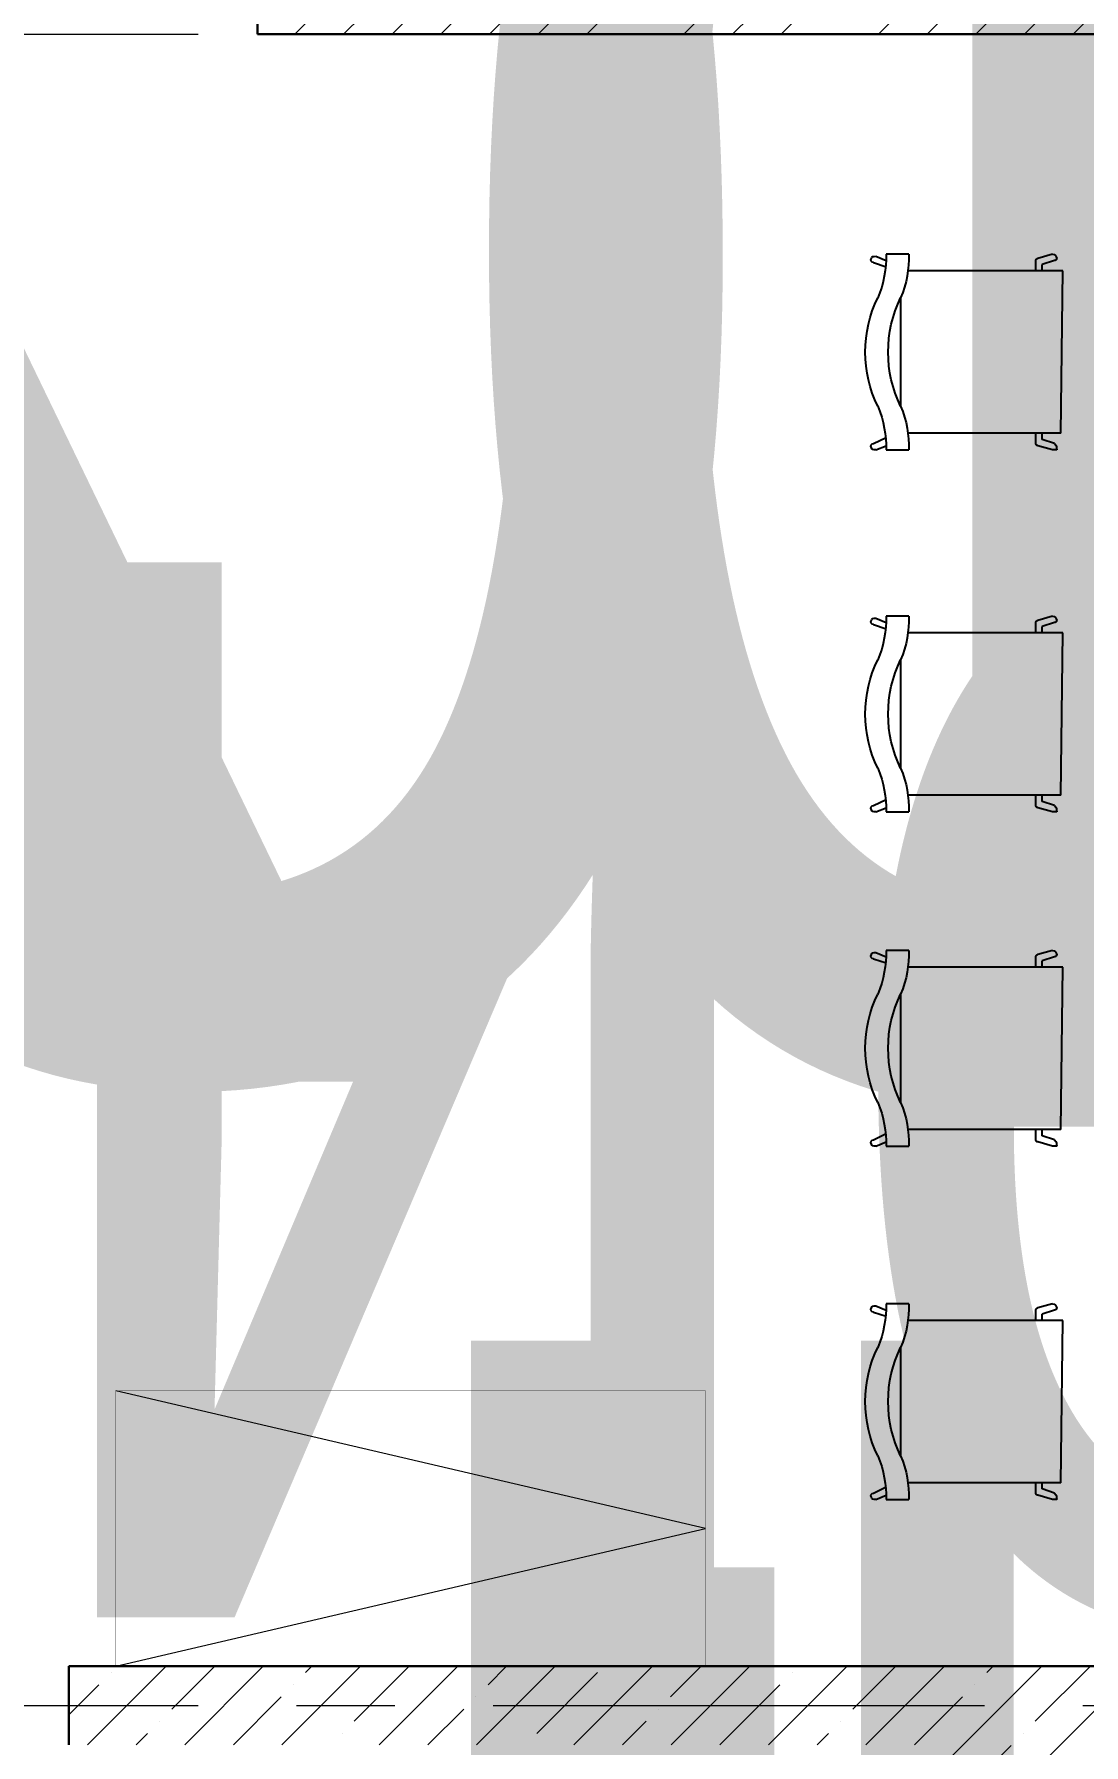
# Model space of a CAD drawing. Header units: millimetres. Extents: x -13407 to 115150, y -83292 to 109271.
# Drawn here: x 36269 to 38939, y 11440 to 15790 of the extents above; entities that cross this region are included whole.
import ezdxf
from ezdxf.enums import TextEntityAlignment as Align

# ---------------------------------------------------------------- set-up
doc = ezdxf.new("R2018")
doc.units = ezdxf.units.MM
doc.linetypes.add('CENTER', pattern=[2, 1.25, -0.25, 0.25, -0.25])
doc.layers.get('Defpoints').update_dxf_attribs({"color": 6})
for name, color, linetype, lineweight in [('АР_Маркер экспликации', 239, 'Continuous', 13), ('АР_Номер помещения', 1, 'Continuous', 25), ('АР_Оси', 193, 'Continuous', 9), ('АР_Помещения_площадь', 19, 'Continuous', 9), ('АР_Сущ Несущая стена', 202, 'Continuous', 30), ('АР_Штриховка монолит', 250, 'Continuous', 9), ('ТХ_мебель передв', 250, 'Continuous', 13)]:
    doc.layers.add(name, color=color, linetype=linetype, lineweight=lineweight)
doc.layers.add('АР_Названия помещений', color=124, linetype='Continuous', lineweight=5, plot=False)
doc.layers.add('ТХ_подиум скрыть', color=7, linetype='Continuous')
doc.styles.add('ISOCPEUR', font='isocpeur.ttf', dxfattribs={"width": 0.7})
doc.styles.get("Standard").update_dxf_attribs({"font": 'arial.ttf'})

# ---------------------------------------------------------------- blocks, each defined once
blk = doc.blocks.new('*U254')
at = {"layer": 'Defpoints', "color": 7, "style": 'ISOCPEUR', "width": 0.7}
blk.add_attdef('ПЛОЩАДЬ_ПОМЕЩЕНИЯ', text='', height=200, dxfattribs=at).set_placement((-15338.2, 559.2), align=Align.MIDDLE_RIGHT)
at = {"layer": 'Defpoints', "color": 7, "style": 'ISOCPEUR', "width": 0.7, "flags": 1}
blk.add_attdef('КАТЕГОРИЯ', (-499.2, -2092.2), '', height=250, dxfattribs=at)
at = {"layer": 'АР_Номер помещения', "color": 7, "style": 'ISOCPEUR', "width": 0.7}
blk.add_attdef('НОМЕР_ПОМЕЩЕНИЯ', text='', height=300, dxfattribs=at).set_placement((-15880.9, 1810), align=Align.MIDDLE_CENTER)
at = {"layer": 'АР_Помещения_площадь', "color": 7, "lineweight": 30, "width": 0.7, "flags": 104}
blk.add_attdef('ИМЯ_ПОМЕЩЕНИЯ', text='', height=100, dxfattribs=at).set_placement((157.6, 1217.1), align=Align.MIDDLE_CENTER)
blk = doc.blocks.new('*U255')
at = {"layer": 'Defpoints', "color": 7, "style": 'ISOCPEUR', "width": 0.7, "flags": 1}
blk.add_attdef('КАТЕГОРИЯ', (-499.2, -2092.2), '', height=250, dxfattribs=at)
at = {"layer": 'Defpoints', "color": 7, "style": 'ISOCPEUR', "width": 0.7}
blk.add_attdef('ПЛОЩАДЬ_ПОМЕЩЕНИЯ', text='', height=200, dxfattribs=at).set_placement((-15686.6, -3870.8), align=Align.MIDDLE_RIGHT)
at = {"layer": 'АР_Номер помещения', "color": 7, "style": 'ISOCPEUR', "width": 0.7}
blk.add_attdef('НОМЕР_ПОМЕЩЕНИЯ', text='', height=300, dxfattribs=at).set_placement((-16530.2, -3402.8), align=Align.MIDDLE_CENTER)
at = {"layer": 'АР_Помещения_площадь', "color": 7, "lineweight": 30, "width": 0.7, "flags": 104}
blk.add_attdef('ИМЯ_ПОМЕЩЕНИЯ', text='', height=100, dxfattribs=at).set_placement((157.6, 1217.1), align=Align.MIDDLE_CENTER)
blk = doc.blocks.new('*U256')
at = {"layer": 'Defpoints', "color": 7, "style": 'ISOCPEUR', "width": 0.7}
blk.add_attdef('ПЛОЩАДЬ_ПОМЕЩЕНИЯ', text='', height=200, dxfattribs=at).set_placement((-18524.8, 365.1), align=Align.MIDDLE_RIGHT)
at = {"layer": 'Defpoints', "color": 7, "style": 'ISOCPEUR', "width": 0.7, "flags": 1}
blk.add_attdef('КАТЕГОРИЯ', (-499.2, -2092.2), '', height=250, dxfattribs=at)
at = {"layer": 'АР_Номер помещения', "color": 7, "style": 'ISOCPEUR', "width": 0.7}
blk.add_attdef('НОМЕР_ПОМЕЩЕНИЯ', text='', height=300, dxfattribs=at).set_placement((-21533.7, 852.7), align=Align.MIDDLE_CENTER)
at = {"layer": 'АР_Помещения_площадь', "color": 7, "lineweight": 30, "width": 0.7, "flags": 104}
blk.add_attdef('ИМЯ_ПОМЕЩЕНИЯ', text='', height=100, dxfattribs=at).set_placement((157.6, 1217.1), align=Align.MIDDLE_CENTER)
blk = doc.blocks.new('*U251')
at = {"layer": 'Defpoints', "color": 7, "style": 'ISOCPEUR', "width": 0.7, "flags": 1}
blk.add_attdef('КАТЕГОРИЯ', (-499.2, -2092.2), '', height=250, dxfattribs=at)
at = {"layer": 'Defpoints', "color": 7, "style": 'ISOCPEUR', "width": 0.7}
blk.add_attdef('ПЛОЩАДЬ_ПОМЕЩЕНИЯ', text='', height=200, dxfattribs=at).set_placement((-20054.8, -13069.5), align=Align.MIDDLE_RIGHT)
at = {"layer": 'АР_Номер помещения', "color": 7, "style": 'ISOCPEUR', "width": 0.7}
blk.add_attdef('НОМЕР_ПОМЕЩЕНИЯ', text='', height=300, dxfattribs=at).set_placement((-20715.5, -4409.2), align=Align.MIDDLE_CENTER)
at = {"layer": 'АР_Помещения_площадь', "color": 7, "lineweight": 30, "width": 0.7, "flags": 104}
blk.add_attdef('ИМЯ_ПОМЕЩЕНИЯ', text='', height=100, dxfattribs=at).set_placement((157.6, 1217.1), align=Align.MIDDLE_CENTER)
blk = doc.blocks.new('*U264')
at = {"layer": 'Defpoints', "color": 7, "style": 'ISOCPEUR', "width": 0.7, "flags": 1}
blk.add_attdef('КАТЕГОРИЯ', (-499.2, -2092.2), '', height=250, dxfattribs=at)
at = {"layer": 'Defpoints', "color": 7, "style": 'ISOCPEUR', "width": 0.7}
blk.add_attdef('ПЛОЩАДЬ_ПОМЕЩЕНИЯ', text='', height=200, dxfattribs=at).set_placement((-21210.9, -3051.6), align=Align.MIDDLE_RIGHT)
at = {"layer": 'АР_Номер помещения', "color": 7, "style": 'ISOCPEUR', "width": 0.7}
blk.add_attdef('НОМЕР_ПОМЕЩЕНИЯ', text='', height=300, dxfattribs=at).set_placement((-17601.4, -2573.3), align=Align.MIDDLE_CENTER)
at = {"layer": 'АР_Помещения_площадь', "color": 7, "lineweight": 30, "width": 0.7, "flags": 104}
blk.add_attdef('ИМЯ_ПОМЕЩЕНИЯ', text='', height=100, dxfattribs=at).set_placement((157.6, 1217.1), align=Align.MIDDLE_CENTER)
blk = doc.blocks.new('*U265')
at = {"layer": 'Defpoints', "color": 7, "style": 'ISOCPEUR', "width": 0.7}
blk.add_attdef('ПЛОЩАДЬ_ПОМЕЩЕНИЯ', text='', height=200, dxfattribs=at).set_placement((-25609.8, -731.8), align=Align.MIDDLE_RIGHT)
at = {"layer": 'Defpoints', "color": 7, "style": 'ISOCPEUR', "width": 0.7, "flags": 1}
blk.add_attdef('КАТЕГОРИЯ', (-499.2, -2092.2), '', height=250, dxfattribs=at)
at = {"layer": 'АР_Номер помещения', "color": 7, "style": 'ISOCPEUR', "width": 0.7}
blk.add_attdef('НОМЕР_ПОМЕЩЕНИЯ', text='', height=300, dxfattribs=at).set_placement((-22113.3, -208), align=Align.MIDDLE_CENTER)
at = {"layer": 'АР_Помещения_площадь', "color": 7, "lineweight": 30, "width": 0.7, "flags": 104}
blk.add_attdef('ИМЯ_ПОМЕЩЕНИЯ', text='', height=100, dxfattribs=at).set_placement((157.6, 1217.1), align=Align.MIDDLE_CENTER)
blk = doc.blocks.new('*U249')
at = {"layer": 'Defpoints', "color": 7, "style": 'ISOCPEUR', "width": 0.7, "flags": 1}
blk.add_attdef('КАТЕГОРИЯ', (-499.2, -2092.2), '', height=250, dxfattribs=at)
at = {"layer": 'Defpoints', "color": 7, "style": 'ISOCPEUR', "width": 0.7}
blk.add_attdef('ПЛОЩАДЬ_ПОМЕЩЕНИЯ', text='', height=200, dxfattribs=at).set_placement((-15056.3, -6727), align=Align.MIDDLE_RIGHT)
at = {"layer": 'АР_Номер помещения', "color": 7, "style": 'ISOCPEUR', "width": 0.7}
blk.add_attdef('НОМЕР_ПОМЕЩЕНИЯ', text='', height=300, dxfattribs=at).set_placement((-15344.1, -5762.7), align=Align.MIDDLE_CENTER)
at = {"layer": 'АР_Помещения_площадь', "color": 7, "lineweight": 30, "width": 0.7, "flags": 104}
blk.add_attdef('ИМЯ_ПОМЕЩЕНИЯ', text='', height=100, dxfattribs=at).set_placement((157.6, 1217.1), align=Align.MIDDLE_CENTER)
blk = doc.blocks.new('У016')
at = {"layer": 'ТХ_мебель передв', "lineweight": 0, "ltscale": 100, "transparency": 33554687}
for p, q in [((-49562.5, 37416.5), (-49212.5, 35916.5)), ((-49212.5, 35916.5), (-48862.5, 37416.5))]:
    blk.add_line(p, q, dxfattribs=at)
at = {"layer": 'ТХ_мебель передв', "lineweight": 0, "ltscale": 100, "transparency": 33554687, "const_width": 1}
blk.add_lwpolyline([(-49562.5, 37416.5), (-49562.5, 35916.5), (-48862.5, 35916.5), (-48862.5, 37416.5)], close=True, dxfattribs=at)

msp = doc.modelspace()

# ---------------------------------------------------------------- hatches: boundary and pattern name
at = {"layer": 'АР_Штриховка монолит', "ltscale": 100}
h = msp.add_hatch(dxfattribs=at)
h.set_pattern_fill('ANSI35', color=256, scale=700)
h.set_pattern_definition([(45, (-937365.81, 114349.9), (-123.743687, 123.743687), []), (45, (-937242.07, 114349.9), (-123.743687, 123.743687), [218.75, -43.75, 0, -43.75])])
h.paths.add_polyline_path([(40238.4, 15990), (36837, 15990), (36837, 15790), (40238.4, 15790)])
h = msp.add_hatch(dxfattribs=at)
h.set_pattern_fill('ANSI35', color=256, scale=700)
h.set_pattern_definition([(45, (-943338.09, 109999.9), (-123.743687, 123.743687), []), (45, (-943214.34, 109999.9), (-123.743687, 123.743687), [218.75, -43.75, 0, -43.75])])
h.paths.add_polyline_path([(47535, 11640), (36357, 11640), (36357, 11440), (38599.7, 11440), (38599.7, 11040), (38999.7, 11040), (38999.7, 11440), (47535, 11440)])

# ---------------------------------------------------------------- linework, layer by layer
at = {"layer": 'АР_Оси', "linetype": 'CENTER', "ltscale": 1000}
for p, q in [((-12563.8, 15790), (71033.4, 15790)), ((-12563.8, 11540), (71033.4, 11540))]:
    msp.add_line(p, q, dxfattribs=at)
at = {"layer": 'АР_Сущ Несущая стена', "ltscale": 100}
for p, q in [((36837, 15990), (36837, 15790)), ((36837, 15790), (40238.4, 15790.1)), ((36357, 11640), (47535, 11640)), ((36357, 11440), (36357, 11640))]:
    msp.add_line(p, q, dxfattribs=at)
at = {"layer": 'ТХ_подиум скрыть'}
for p, q in [((38409.6, 15225.2), (38436.1, 15214.6)), ((38494.3, 15230.5), (38436.1, 15230.5)), ((38859.4, 15230.5), (38822.4, 15219.9)), ((38404.3, 15209.3), (38436.1, 15198.7)), ((38885.9, 15188.1), (38494.3, 15188.1)), ((38864.7, 15214.6), (38832.9, 15204)), ((38880.6, 14775.4), (38885.9, 15188.1)), ((38473.1, 15119.3), (38473.1, 14844.2)), ((38404.3, 14748.9), (38436.1, 14764.8)), ((38880.6, 14775.4), (38494.3, 14775.4)), ((38864.7, 14748.9), (38832.9, 14759.5)), ((38409.6, 14733.1), (38436.1, 14743.6)), ((38436.1, 14733.1), (38494.3, 14733.1)), ((38859.4, 14733.1), (38822.4, 14743.6)), ((38404.3, 14288.8), (38436.1, 14278.2)), ((38409.6, 14304.7), (38436.1, 14294.1)), ((38494.3, 14310), (38436.1, 14310)), ((38859.4, 14310), (38822.4, 14299.4)), ((38864.7, 14294.1), (38832.9, 14283.5)), ((38885.9, 14267.6), (38494.3, 14267.6)), ((38880.6, 13854.9), (38885.9, 14267.6)), ((38473.1, 14198.8), (38473.1, 13923.7)), ((38404.3, 13828.4), (38436.1, 13844.3)), ((38880.6, 13854.9), (38494.3, 13854.9)), ((38864.7, 13828.4), (38832.9, 13839)), ((38409.6, 13812.6), (38436.1, 13823.1)), ((38436.1, 13812.6), (38494.3, 13812.6)), ((38859.4, 13812.6), (38822.4, 13823.1)), ((38409.6, 13454.7), (38436.1, 13444.1)), ((38494.3, 13460), (38436.1, 13460)), ((38859.4, 13460), (38822.4, 13449.4)), ((38864.7, 13444.1), (38832.9, 13433.5)), ((38404.3, 13438.8), (38436.1, 13428.2)), ((38885.9, 13417.6), (38494.3, 13417.6)), ((38880.6, 13004.9), (38885.9, 13417.6)), ((38473.1, 13348.8), (38473.1, 13073.7)), ((38404.3, 12978.4), (38436.1, 12994.3)), ((38409.6, 12962.6), (38436.1, 12973.1)), ((38880.6, 13004.9), (38494.3, 13004.9)), ((38859.4, 12962.6), (38822.4, 12973.1)), ((38864.7, 12978.4), (38832.9, 12989)), ((38436.1, 12962.6), (38494.3, 12962.6)), ((38404.3, 12540.3), (38436.1, 12529.7)), ((38409.6, 12556.2), (38436.1, 12545.6)), ((38494.3, 12561.4), (38436.1, 12561.4)), ((38859.4, 12561.4), (38822.4, 12550.9)), ((38864.7, 12545.6), (38832.9, 12535)), ((38885.9, 12519.1), (38494.3, 12519.1)), ((38880.6, 12106.4), (38885.9, 12519.1)), ((38473.1, 12450.3), (38473.1, 12175.2)), ((38404.3, 12079.9), (38436.1, 12095.8)), ((38880.6, 12106.4), (38494.3, 12106.4)), ((38409.6, 12064), (38436.1, 12074.6)), ((38436.1, 12064), (38494.3, 12064)), ((38859.4, 12064), (38822.4, 12074.6)), ((38864.7, 12079.9), (38832.9, 12090.5))]:
    msp.add_line(p, q, dxfattribs=at)
for points in [[(38817.1, 15214.6), (38817.1, 15214.6), (38817.1, 15214.6), (38817.1, 15214.7), (38817.1, 15214.8), (38817.1, 15215), (38817.1, 15215.2), (38817.1, 15215.4), (38817.2, 15215.7), (38817.3, 15216), (38817.3, 15216.3), (38817.4, 15216.6), (38817.6, 15216.9), (38817.7, 15217.2), (38817.9, 15217.6), (38818.1, 15217.9), (38818.4, 15218.2), (38818.6, 15218.5), (38818.9, 15218.8), (38819.3, 15219.1), (38819.7, 15219.3), (38820.1, 15219.5), (38820.6, 15219.7), (38821.1, 15219.8), (38821.7, 15219.9), (38822.4, 15219.9), (38822.4, 15219.9)], [(38870, 15219.9), (38870, 15219.9), (38870, 15219.9), (38870, 15219.8), (38870, 15219.7), (38870, 15219.5), (38869.9, 15219.3), (38869.9, 15219.1), (38869.9, 15218.8), (38869.8, 15218.5), (38869.7, 15218.2), (38869.6, 15217.9), (38869.5, 15217.6), (38869.3, 15217.2), (38869.1, 15216.9), (38868.9, 15216.6), (38868.7, 15216.3), (38868.4, 15216), (38868.1, 15215.7), (38867.7, 15215.4), (38867.4, 15215.2), (38866.9, 15215), (38866.4, 15214.8), (38865.9, 15214.7), (38865.3, 15214.6), (38864.7, 15214.6), (38864.7, 15214.6)], [(38822.4, 14743.6), (38822.4, 14743.6), (38821.7, 14743.7), (38821.1, 14743.7), (38820.6, 14743.9), (38820.1, 14744), (38819.7, 14744.2), (38819.3, 14744.5), (38818.9, 14744.7), (38818.6, 14745), (38818.4, 14745.3), (38818.1, 14745.6), (38817.9, 14745.9), (38817.7, 14746.3), (38817.6, 14746.6), (38817.4, 14746.9), (38817.3, 14747.3), (38817.3, 14747.6), (38817.2, 14747.8), (38817.1, 14748.1), (38817.1, 14748.3), (38817.1, 14748.5), (38817.1, 14748.7), (38817.1, 14748.8), (38817.1, 14748.9), (38817.1, 14748.9), (38817.1, 14748.9)], [(38817.1, 14294.1), (38817.1, 14294.1), (38817.1, 14294.1), (38817.1, 14294.2), (38817.1, 14294.3), (38817.1, 14294.5), (38817.1, 14294.7), (38817.1, 14294.9), (38817.2, 14295.2), (38817.3, 14295.5), (38817.3, 14295.8), (38817.4, 14296.1), (38817.6, 14296.4), (38817.7, 14296.7), (38817.9, 14297.1), (38818.1, 14297.4), (38818.4, 14297.7), (38818.6, 14298), (38818.9, 14298.3), (38819.3, 14298.6), (38819.7, 14298.8), (38820.1, 14299), (38820.6, 14299.2), (38821.1, 14299.3), (38821.7, 14299.4), (38822.4, 14299.4), (38822.4, 14299.4)], [(38870, 14299.4), (38870, 14299.4), (38870, 14299.4), (38870, 14299.3), (38870, 14299.2), (38870, 14299), (38869.9, 14298.8), (38869.9, 14298.6), (38869.9, 14298.3), (38869.8, 14298), (38869.7, 14297.7), (38869.6, 14297.4), (38869.5, 14297.1), (38869.3, 14296.7), (38869.1, 14296.4), (38868.9, 14296.1), (38868.7, 14295.8), (38868.4, 14295.5), (38868.1, 14295.2), (38867.7, 14294.9), (38867.4, 14294.7), (38866.9, 14294.5), (38866.4, 14294.3), (38865.9, 14294.2), (38865.3, 14294.1), (38864.7, 14294.1), (38864.7, 14294.1)], [(38822.4, 13823.1), (38822.4, 13823.1), (38821.7, 13823.2), (38821.1, 13823.2), (38820.6, 13823.4), (38820.1, 13823.5), (38819.7, 13823.7), (38819.3, 13824), (38818.9, 13824.2), (38818.6, 13824.5), (38818.4, 13824.8), (38818.1, 13825.1), (38817.9, 13825.4), (38817.7, 13825.8), (38817.6, 13826.1), (38817.4, 13826.4), (38817.3, 13826.8), (38817.3, 13827.1), (38817.2, 13827.3), (38817.1, 13827.6), (38817.1, 13827.8), (38817.1, 13828), (38817.1, 13828.2), (38817.1, 13828.3), (38817.1, 13828.4), (38817.1, 13828.4), (38817.1, 13828.4)], [(38817.1, 13444.1), (38817.1, 13444.1), (38817.1, 13444.1), (38817.1, 13444.2), (38817.1, 13444.3), (38817.1, 13444.5), (38817.1, 13444.7), (38817.1, 13444.9), (38817.2, 13445.2), (38817.3, 13445.5), (38817.3, 13445.8), (38817.4, 13446.1), (38817.6, 13446.4), (38817.7, 13446.7), (38817.9, 13447.1), (38818.1, 13447.4), (38818.4, 13447.7), (38818.6, 13448), (38818.9, 13448.3), (38819.3, 13448.6), (38819.7, 13448.8), (38820.1, 13449), (38820.6, 13449.2), (38821.1, 13449.3), (38821.7, 13449.4), (38822.4, 13449.4), (38822.4, 13449.4)], [(38870, 13449.4), (38870, 13449.4), (38870, 13449.4), (38870, 13449.3), (38870, 13449.2), (38870, 13449), (38869.9, 13448.8), (38869.9, 13448.6), (38869.9, 13448.3), (38869.8, 13448), (38869.7, 13447.7), (38869.6, 13447.4), (38869.5, 13447.1), (38869.3, 13446.7), (38869.1, 13446.4), (38868.9, 13446.1), (38868.7, 13445.8), (38868.4, 13445.5), (38868.1, 13445.2), (38867.7, 13444.9), (38867.4, 13444.7), (38866.9, 13444.5), (38866.4, 13444.3), (38865.9, 13444.2), (38865.3, 13444.1), (38864.7, 13444.1), (38864.7, 13444.1)], [(38822.4, 12973.1), (38822.4, 12973.1), (38821.7, 12973.2), (38821.1, 12973.2), (38820.6, 12973.4), (38820.1, 12973.5), (38819.7, 12973.7), (38819.3, 12974), (38818.9, 12974.2), (38818.6, 12974.5), (38818.4, 12974.8), (38818.1, 12975.1), (38817.9, 12975.4), (38817.7, 12975.8), (38817.6, 12976.1), (38817.4, 12976.4), (38817.3, 12976.8), (38817.3, 12977.1), (38817.2, 12977.3), (38817.1, 12977.6), (38817.1, 12977.8), (38817.1, 12978), (38817.1, 12978.2), (38817.1, 12978.3), (38817.1, 12978.4), (38817.1, 12978.4), (38817.1, 12978.4)], [(38817.1, 12545.6), (38817.1, 12545.6), (38817.1, 12545.6), (38817.1, 12545.7), (38817.1, 12545.8), (38817.1, 12546), (38817.1, 12546.2), (38817.1, 12546.4), (38817.2, 12546.7), (38817.3, 12546.9), (38817.3, 12547.2), (38817.4, 12547.6), (38817.6, 12547.9), (38817.7, 12548.2), (38817.9, 12548.5), (38818.1, 12548.9), (38818.4, 12549.2), (38818.6, 12549.5), (38818.9, 12549.8), (38819.3, 12550), (38819.7, 12550.3), (38820.1, 12550.5), (38820.6, 12550.6), (38821.1, 12550.8), (38821.7, 12550.8), (38822.4, 12550.9), (38822.4, 12550.9)], [(38870, 12550.9), (38870, 12550.9), (38870, 12550.8), (38870, 12550.8), (38870, 12550.6), (38870, 12550.5), (38869.9, 12550.3), (38869.9, 12550), (38869.9, 12549.8), (38869.8, 12549.5), (38869.7, 12549.2), (38869.6, 12548.9), (38869.5, 12548.6), (38869.3, 12548.2), (38869.1, 12547.9), (38868.9, 12547.6), (38868.7, 12547.2), (38868.4, 12546.9), (38868.1, 12546.7), (38867.7, 12546.4), (38867.4, 12546.2), (38866.9, 12546), (38866.4, 12545.8), (38865.9, 12545.7), (38865.3, 12545.6), (38864.7, 12545.6), (38864.7, 12545.6)], [(38822.4, 12074.6), (38822.4, 12074.6), (38821.7, 12074.6), (38821.1, 12074.7), (38820.6, 12074.8), (38820.1, 12075), (38819.7, 12075.2), (38819.3, 12075.4), (38818.9, 12075.7), (38818.6, 12076), (38818.4, 12076.3), (38818.1, 12076.6), (38817.9, 12076.9), (38817.7, 12077.3), (38817.6, 12077.6), (38817.4, 12077.9), (38817.3, 12078.2), (38817.3, 12078.5), (38817.2, 12078.8), (38817.1, 12079.1), (38817.1, 12079.3), (38817.1, 12079.5), (38817.1, 12079.7), (38817.1, 12079.8), (38817.1, 12079.9), (38817.1, 12079.9), (38817.1, 12079.9)]]:
    msp.add_lwpolyline(points, dxfattribs=at)
for points in [[(38399, 15219.9), (38399, 15225.2), (38404.3, 15225.2), (38409.6, 15225.2)], [(38436.1, 15230.5), (38436.1, 15193.4), (38430.8, 15156.4), (38414.9, 15119.3)], [(38494.3, 15230.5), (38494.3, 15193.4), (38489, 15156.4), (38473.1, 15119.3)], [(38859.4, 15230.5), (38864.7, 15230.5), (38870, 15225.2), (38870, 15219.9)], [(38404.3, 15209.3), (38399, 15209.3), (38393.7, 15214.6), (38399, 15219.9)], [(38817.1, 15188.1), (38817.1, 15198.7), (38817.1, 15204), (38817.1, 15214.6)], [(38832.9, 15188.1), (38832.9, 15193.4), (38832.9, 15198.7), (38832.9, 15204)], [(38414.9, 14844.2), (38372.6, 14928.8), (38372.6, 15034.7), (38414.9, 15119.3)], [(38473.1, 14844.2), (38430.8, 14928.8), (38430.8, 15034.7), (38473.1, 15119.3)], [(38414.9, 14844.2), (38430.8, 14807.1), (38436.1, 14770.1), (38436.1, 14733.1)], [(38473.1, 14844.2), (38489, 14807.1), (38494.3, 14770.1), (38494.3, 14733.1)], [(38399, 14738.3), (38393.7, 14743.6), (38399, 14748.9), (38404.3, 14748.9)], [(38817.1, 14748.9), (38817.1, 14759.5), (38817.1, 14764.8), (38817.1, 14775.4)], [(38832.9, 14759.5), (38832.9, 14764.8), (38832.9, 14770.1), (38832.9, 14775.4)], [(38864.7, 14748.9), (38870, 14743.6), (38870, 14738.3), (38870, 14733.1)], [(38409.6, 14733.1), (38404.3, 14733.1), (38399, 14733.1), (38399, 14738.3)], [(38870, 14733.1), (38864.7, 14733.1), (38864.7, 14733.1), (38859.4, 14733.1)], [(38404.3, 14288.8), (38399, 14288.8), (38393.7, 14294.1), (38399, 14299.4)], [(38399, 14299.4), (38399, 14304.7), (38404.3, 14304.7), (38409.6, 14304.7)], [(38436.1, 14310), (38436.1, 14272.9), (38430.8, 14235.9), (38414.9, 14198.8)], [(38494.3, 14310), (38494.3, 14272.9), (38489, 14235.9), (38473.1, 14198.8)], [(38817.1, 14267.6), (38817.1, 14278.2), (38817.1, 14283.5), (38817.1, 14294.1)], [(38832.9, 14267.6), (38832.9, 14272.9), (38832.9, 14278.2), (38832.9, 14283.5)], [(38859.4, 14310), (38864.7, 14310), (38870, 14304.7), (38870, 14299.4)], [(38414.9, 13923.7), (38372.6, 14008.3), (38372.6, 14114.2), (38414.9, 14198.8)], [(38473.1, 13923.7), (38430.8, 14008.3), (38430.8, 14114.2), (38473.1, 14198.8)], [(38414.9, 13923.7), (38430.8, 13886.6), (38436.1, 13849.6), (38436.1, 13812.6)], [(38473.1, 13923.7), (38489, 13886.6), (38494.3, 13849.6), (38494.3, 13812.6)], [(38817.1, 13828.4), (38817.1, 13839), (38817.1, 13844.3), (38817.1, 13854.9)], [(38832.9, 13839), (38832.9, 13844.3), (38832.9, 13849.6), (38832.9, 13854.9)], [(38399, 13817.8), (38393.7, 13823.1), (38399, 13828.4), (38404.3, 13828.4)], [(38409.6, 13812.6), (38404.3, 13812.6), (38399, 13812.6), (38399, 13817.8)], [(38870, 13812.6), (38864.7, 13812.6), (38864.7, 13812.6), (38859.4, 13812.6)], [(38864.7, 13828.4), (38870, 13823.1), (38870, 13817.8), (38870, 13812.6)], [(38404.3, 13438.8), (38399, 13438.8), (38393.7, 13444.1), (38399, 13449.4)], [(38399, 13449.4), (38399, 13454.7), (38404.3, 13454.7), (38409.6, 13454.7)], [(38436.1, 13460), (38436.1, 13422.9), (38430.8, 13385.9), (38414.9, 13348.8)], [(38494.3, 13460), (38494.3, 13422.9), (38489, 13385.9), (38473.1, 13348.8)], [(38817.1, 13417.6), (38817.1, 13428.2), (38817.1, 13433.5), (38817.1, 13444.1)], [(38859.4, 13460), (38864.7, 13460), (38870, 13454.7), (38870, 13449.4)], [(38832.9, 13417.6), (38832.9, 13422.9), (38832.9, 13428.2), (38832.9, 13433.5)], [(38414.9, 13073.7), (38372.6, 13158.3), (38372.6, 13264.2), (38414.9, 13348.8)], [(38473.1, 13073.7), (38430.8, 13158.3), (38430.8, 13264.2), (38473.1, 13348.8)], [(38414.9, 13073.7), (38430.8, 13036.6), (38436.1, 12999.6), (38436.1, 12962.6)], [(38473.1, 13073.7), (38489, 13036.6), (38494.3, 12999.6), (38494.3, 12962.6)], [(38399, 12967.8), (38393.7, 12973.1), (38399, 12978.4), (38404.3, 12978.4)], [(38409.6, 12962.6), (38404.3, 12962.6), (38399, 12962.6), (38399, 12967.8)], [(38817.1, 12978.4), (38817.1, 12989), (38817.1, 12994.3), (38817.1, 13004.9)], [(38832.9, 12989), (38832.9, 12994.3), (38832.9, 12999.6), (38832.9, 13004.9)], [(38864.7, 12978.4), (38870, 12973.1), (38870, 12967.8), (38870, 12962.6)], [(38870, 12962.6), (38864.7, 12962.6), (38864.7, 12962.6), (38859.4, 12962.6)], [(38404.3, 12540.3), (38399, 12540.3), (38393.7, 12545.6), (38399, 12550.9)], [(38399, 12550.9), (38399, 12556.2), (38404.3, 12556.2), (38409.6, 12556.2)], [(38436.1, 12561.4), (38436.1, 12524.4), (38430.8, 12487.4), (38414.9, 12450.3)], [(38494.3, 12561.4), (38494.3, 12524.4), (38489, 12487.4), (38473.1, 12450.3)], [(38817.1, 12519.1), (38817.1, 12529.7), (38817.1, 12535), (38817.1, 12545.6)], [(38832.9, 12519.1), (38832.9, 12524.4), (38832.9, 12529.7), (38832.9, 12535)], [(38859.4, 12561.4), (38864.7, 12561.4), (38870, 12556.2), (38870, 12550.9)], [(38414.9, 12175.2), (38372.6, 12259.8), (38372.6, 12365.7), (38414.9, 12450.3)], [(38473.1, 12175.2), (38430.8, 12259.8), (38430.8, 12365.7), (38473.1, 12450.3)], [(38414.9, 12175.2), (38430.8, 12138.1), (38436.1, 12101.1), (38436.1, 12064)], [(38473.1, 12175.2), (38489, 12138.1), (38494.3, 12101.1), (38494.3, 12064)], [(38817.1, 12079.9), (38817.1, 12090.5), (38817.1, 12095.8), (38817.1, 12106.4)], [(38832.9, 12090.5), (38832.9, 12095.8), (38832.9, 12101.1), (38832.9, 12106.4)], [(38399, 12069.3), (38393.7, 12074.6), (38399, 12079.9), (38404.3, 12079.9)], [(38409.6, 12064), (38404.3, 12064), (38399, 12064), (38399, 12069.3)], [(38870, 12064), (38864.7, 12064), (38864.7, 12064), (38859.4, 12064)], [(38864.7, 12079.9), (38870, 12074.6), (38870, 12069.3), (38870, 12064)]]:
    msp.add_open_spline(points, degree=3, dxfattribs=at)

# ---------------------------------------------------------------- block references
at = {"layer": 'АР_Маркер экспликации', "color": 7}
ref = msp.add_blockref('*U264', (39645.3, 27719.1), dxfattribs=at)
lines = msp.add_mtext('\\W0.8000;Кабинет русского языка и литературы', dxfattribs={"layer": 'АР_Названия помещений', "insert": (20877.4, 27384.9), "char_height": 5327.78, "width": 926.94, "attachment_point": 1})
ref.add_attrib('ИМЯ_ПОМЕЩЕНИЯ', '', (20877.4, 27384.9), dxfattribs={"flags": 104}).embed_mtext(lines)
ref = msp.add_blockref('*U265', (52577.1, 25363.3), dxfattribs=at)
lines = msp.add_mtext('\\W0.8000;Кабинет русского языка и ', dxfattribs={"layer": 'АР_Названия помещений', "insert": (30484.5, 27189.2), "char_height": 4128.132, "width": 926.94, "attachment_point": 1})
ref.add_attrib('ИМЯ_ПОМЕЩЕНИЯ', '', (30484.5, 27189.2), dxfattribs={"flags": 104}).embed_mtext(lines)
ref = msp.add_blockref('*U256', (40171.8, 19950.3), dxfattribs=at)
lines = msp.add_mtext('\\W0.8000;Санузел для девочек (основная и старшая школа)\\P ', dxfattribs={"layer": 'АР_Названия помещений', "insert": (18855.6, 20555.5), "char_height": 4165.615, "width": 86.841, "attachment_point": 1})
ref.add_attrib('ИМЯ_ПОМЕЩЕНИЯ', '', (18855.6, 20555.5), dxfattribs={"flags": 104}).embed_mtext(lines)
ref = msp.add_blockref('*U251', (32463.4, 23260.5), dxfattribs=at)
lines = msp.add_mtext('\\W0.8000;Кабинет информатики с возможностью деления трансформируемой перегородкой на \\Pдва помещения', dxfattribs={"layer": 'АР_Названия помещений', "insert": (9884.5, 20777.4), "char_height": 5640.769, "width": 926.94, "attachment_point": 1})
ref.add_attrib('ИМЯ_ПОМЕЩЕНИЯ', '', (9884.5, 20777.4), dxfattribs={"flags": 104}).embed_mtext(lines)
ref = msp.add_blockref('*U249', (49045.9, 23570.2), dxfattribs=at)
lines = msp.add_mtext('\\W0.8000;Коридор', dxfattribs={"layer": 'АР_Названия помещений', "insert": (33756.3, 18618.8), "char_height": 5492.578, "width": 640.158, "attachment_point": 1})
ref.add_attrib('ИМЯ_ПОМЕЩЕНИЯ', '', (33756.3, 18618.8), dxfattribs={"flags": 104}).embed_mtext(lines)
ref = msp.add_blockref('*U254', (35006.2, 12588.1), dxfattribs=at)
lines = msp.add_mtext('\\W0.8000;Помещение связи', dxfattribs={"layer": 'АР_Названия помещений', "insert": (19537.4, 15258.3), "char_height": 3493.941, "width": 926.94, "attachment_point": 1})
ref.add_attrib('ИМЯ_ПОМЕЩЕНИЯ', '', (19537.4, 15258.3), dxfattribs={"flags": 104}).embed_mtext(lines)
ref = msp.add_blockref('*U255', (44596, 16166.1), dxfattribs=at)
lines = msp.add_mtext('\\W0.8000;Кабинет иностранного языка (основная и старшая школа)', dxfattribs={"layer": 'АР_Названия помещений', "insert": (25220.6, 13166.2), "char_height": 5492.578, "width": 640.158, "attachment_point": 1})
ref.add_attrib('ИМЯ_ПОМЕЩЕНИЯ', '', (25220.6, 13166.2), dxfattribs={"flags": 104}).embed_mtext(lines)
at = {"layer": 'ТХ_мебель передв', "rotation": 90}
msp.add_blockref('У016', (73893.4, 61202.5), dxfattribs=at)

doc.saveas('drawing.dxf')
